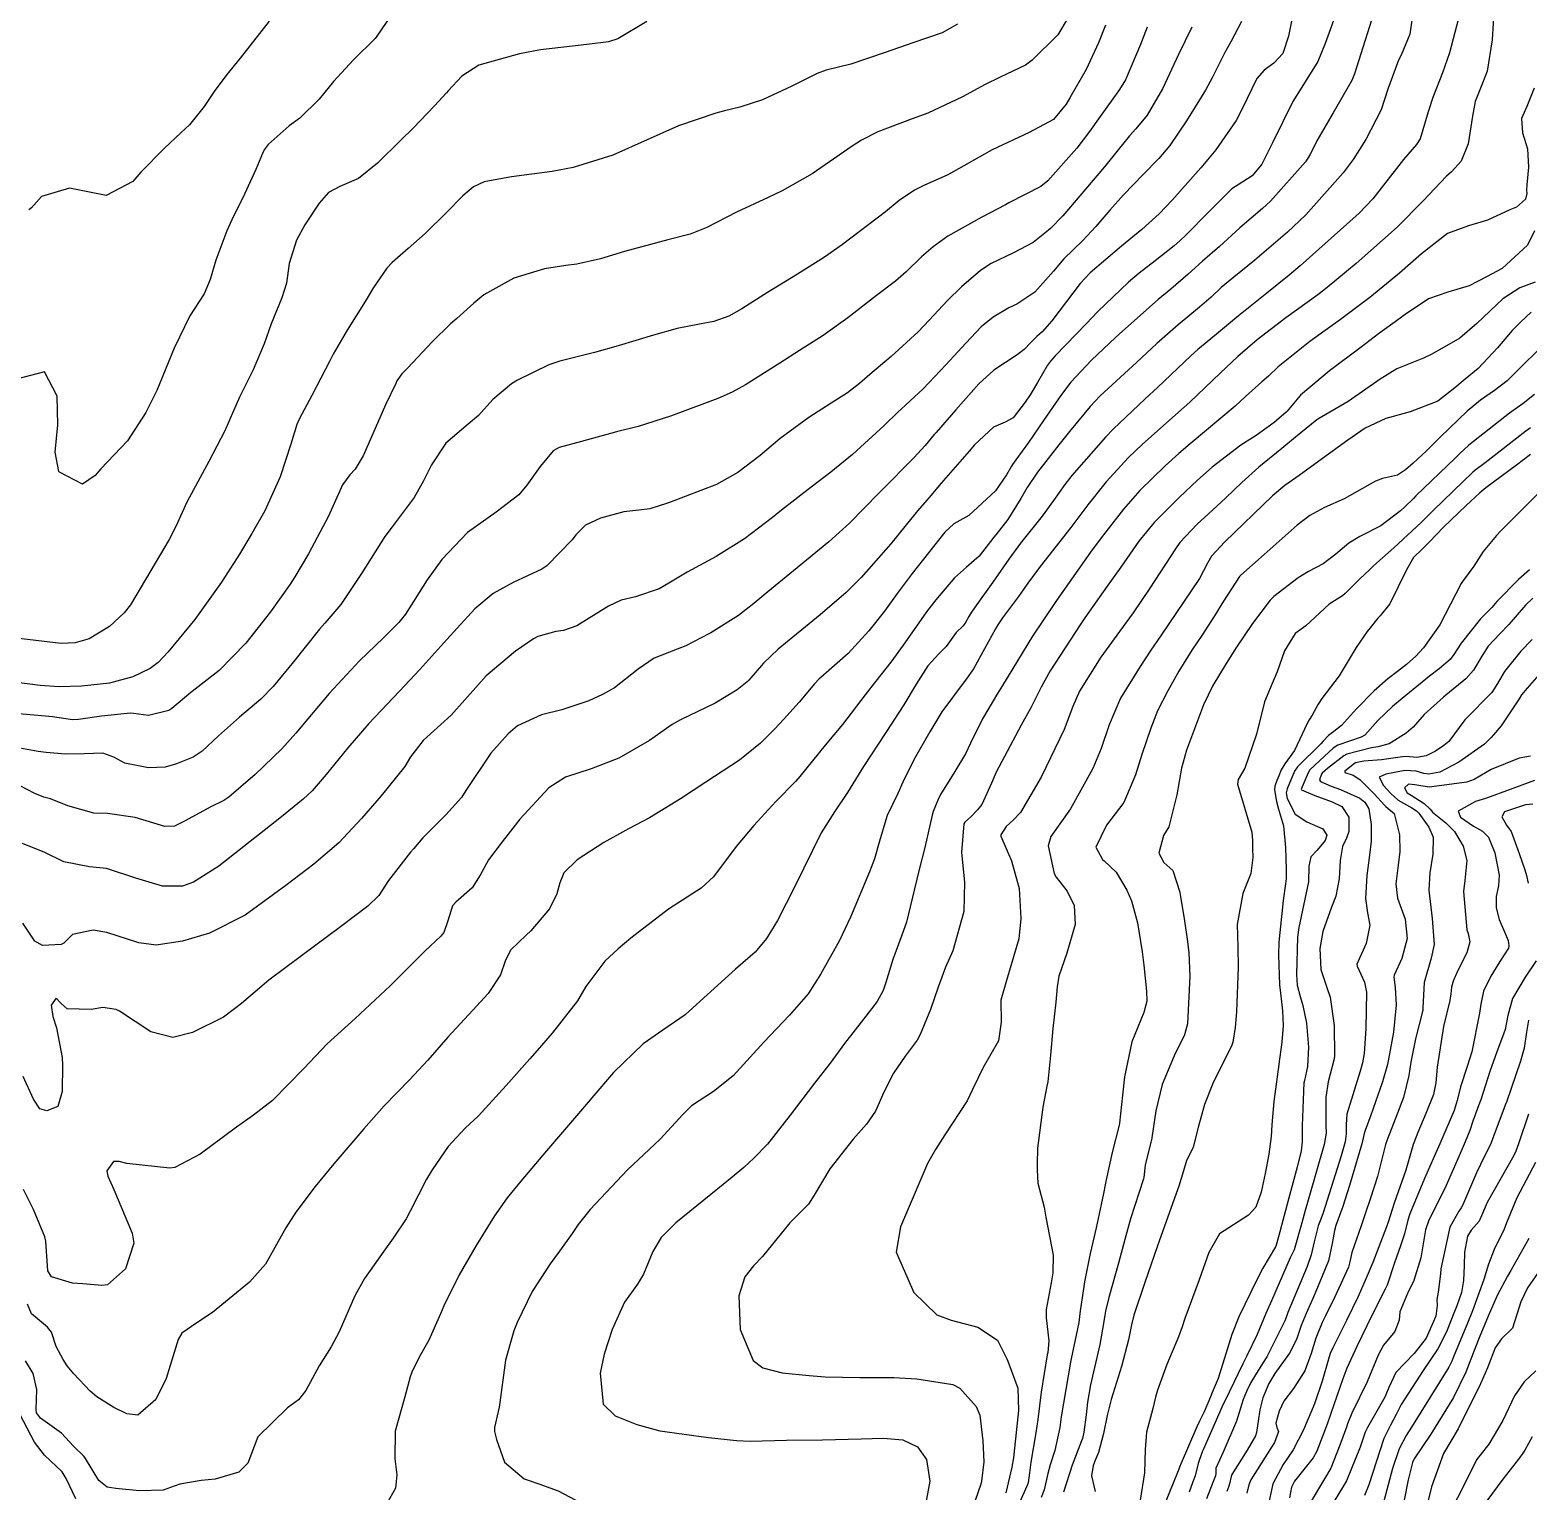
# Model space of a CAD drawing. Header units: feet. Extents: x 1313709 to 1317500, y 405869 to 411659.
# Drawn here: x 1316373.1 to 1316758.4, y 408352.5 to 408728.3 of the extents above; entities that cross this region are included whole.
import ezdxf

# ---------------------------------------------------------------- set-up
doc = ezdxf.new("R2010")
doc.units = ezdxf.units.FT
doc.layers.add('C-TOPO-MAJR', color=32, linetype='CONTINUOUS')

msp = doc.modelspace()

# ---------------------------------------------------------------- linework, layer by layer
at = {"layer": 'C-TOPO-MAJR'}
for points in [[(1316640.12, 408731.52), (1316637.46, 408727.01), (1316630.85, 408720.5), (1316629.14, 408719.23), (1316622.65, 408716.14), (1316618.77, 408714.28), (1316612.99, 408711.12), (1316604.08, 408706.91), (1316600.03, 408705.44), (1316591.2, 408702.07), (1316587.02, 408699.97), (1316584.55, 408698.42), (1316574.26, 408691.29), (1316566.58, 408686.88), (1316562.99, 408685.22), (1316554.85, 408681.41), (1316547.21, 408677.52), (1316542.88, 408675.79), (1316537.16, 408674.34), (1316526, 408671.35), (1316519.87, 408669.43), (1316513.8, 408668.03), (1316510.95, 408667.67), (1316505.43, 408666.82), (1316497.56, 408664.47), (1316489.85, 408660.2), (1316487.24, 408658.05), (1316482.88, 408654.12), (1316481.25, 408652.68), (1316476.57, 408648.04), (1316470.33, 408641.4), (1316468.74, 408639.84), (1316467.51, 408638.07), (1316467.21, 408637.4), (1316464.54, 408631.88), (1316460.68, 408623.05), (1316458.8, 408618.8), (1316456.75, 408615.32), (1316455.37, 408613.9), (1316453.46, 408611.29), (1316449.89, 408603.23), (1316444.79, 408593.56), (1316441.2, 408587.64), (1316440.01, 408585.76), (1316434.95, 408578.62), (1316428.61, 408570.6), (1316421.74, 408563.53), (1316415.63, 408558.75), (1316414.53, 408557.89), (1316409.61, 408553.78), (1316408.82, 408553.28), (1316403.58, 408551.96), (1316399.75, 408552.48), (1316398.97, 408552.57), (1316391.47, 408551.83), (1316385.63, 408550.92), (1316384.03, 408550.9), (1316378.94, 408551.59), (1316374.22, 408552.1), (1316368.19, 408552.6)], [(1316467.09, 408733.74), (1316462.34, 408726.66), (1316461.87, 408726.08), (1316456.35, 408720.58), (1316451.19, 408715.07), (1316447.46, 408710.45), (1316442.52, 408705.63), (1316439.8, 408703.61), (1316434.38, 408698.84), (1316433.33, 408697.44), (1316432.91, 408696.54), (1316431.23, 408692.4), (1316428.27, 408686.02), (1316425.01, 408679.45), (1316423.76, 408676.61), (1316420.94, 408669.08), (1316419.46, 408664.13), (1316417.91, 408660.41), (1316414.21, 408654.76), (1316410.21, 408646.49), (1316405.74, 408635.53), (1316404.01, 408632.12), (1316402.89, 408629.93), (1316398.17, 408622.61), (1316391.3, 408615.39), (1316389.89, 408613.68), (1316386.61, 408611.47), (1316380.67, 408614.54), (1316380.51, 408614.76), (1316379.58, 408619.66), (1316380.29, 408626.72), (1316380.11, 408634.14), (1316376.86, 408640.37), (1316369.66, 408638.46)], [(1316697.76, 408731.42), (1316696.79, 408726.73), (1316695.34, 408722.25), (1316693, 408719.74), (1316690.53, 408717.97), (1316688.7, 408715.8), (1316684.9, 408708.03), (1316683.32, 408705.01), (1316678.14, 408697.48), (1316674.29, 408692.87), (1316666.86, 408684.52), (1316663.57, 408681.01), (1316659.11, 408676.93), (1316653.9, 408672.65), (1316645.81, 408665.8), (1316643.27, 408663.08), (1316635.92, 408653.45), (1316633.46, 408650.66), (1316632.1, 408649.43), (1316630.5, 408647.88), (1316628.79, 408646.09), (1316626.99, 408644.73), (1316621, 408640.8), (1316617.2, 408637.28), (1316611.29, 408630.57), (1316606.19, 408624.74), (1316605.72, 408624.21), (1316603.33, 408621.44), (1316600.47, 408618.23), (1316592.15, 408609.84), (1316591.48, 408609.14), (1316583.92, 408601.46), (1316578.59, 408596.66), (1316576.21, 408594.66), (1316568.57, 408588.38), (1316562.88, 408583.82), (1316559.29, 408580.81), (1316555.35, 408577.7), (1316548.27, 408573.24), (1316547.74, 408572.94), (1316541.78, 408569.87), (1316539.56, 408569.07), (1316533.66, 408566.74), (1316529.58, 408563.87), (1316523.45, 408559.08), (1316520.39, 408557.37), (1316516.84, 408555.78), (1316509.91, 408553.46), (1316504.7, 408552.17), (1316498.52, 408549.34), (1316496.12, 408547.28), (1316491.67, 408542.29), (1316485.23, 408532.66), (1316484.12, 408530.91), (1316480.05, 408526.43), (1316474.19, 408520.55), (1316471.74, 408517.69), (1316470.99, 408516.84), (1316465.31, 408509.53), (1316462.81, 408505.67), (1316460.03, 408502.91), (1316452.95, 408497.65), (1316443.32, 408490.39), (1316434.59, 408483.92), (1316427.54, 408477.86), (1316422.91, 408474.39), (1316414.89, 408470.41), (1316409.85, 408469.19), (1316404.18, 408470.59), (1316396.11, 408475.89), (1316395.29, 408476.34), (1316391.88, 408476.86), (1316388.84, 408476.36), (1316382.66, 408476.53), (1316381.11, 408477.94), (1316379.82, 408479.25), (1316378.55, 408477.46), (1316378.97, 408474.53), (1316379.91, 408471.68), (1316381.37, 408464.03), (1316381.44, 408462.16), (1316381.36, 408455.31), (1316380.26, 408451.44), (1316377.46, 408450.32), (1316375.62, 408450.8), (1316374, 408453.3), (1316371.38, 408459.14)], [(1316709.45, 408733.55), (1316706.24, 408724.83), (1316704.32, 408720.19), (1316702.81, 408717.68), (1316697.92, 408709.86), (1316692.68, 408699.22), (1316689.98, 408693.81), (1316687.45, 408690.76), (1316685.09, 408689.22), (1316682.27, 408687.39), (1316676.13, 408681.35), (1316670.48, 408675.56), (1316668.83, 408674.04), (1316667.37, 408672.77), (1316662.54, 408668.89), (1316658.39, 408665.7), (1316655.69, 408663.43), (1316647.67, 408655.77), (1316644.84, 408652.78), (1316636.83, 408644.48), (1316635.57, 408643.1), (1316634.86, 408642.07), (1316632.27, 408637.62), (1316630.35, 408634.47), (1316629.08, 408632.53), (1316625.97, 408628.52), (1316623.95, 408627.38), (1316620.96, 408626.09), (1316616.08, 408621.56), (1316614.64, 408620), (1316607.45, 408611.71), (1316604.42, 408608.04), (1316603.82, 408607.35), (1316601.51, 408604.73), (1316598.5, 408600.98), (1316594.57, 408596.14), (1316586.88, 408587.49), (1316583.03, 408583.57), (1316576.39, 408577.84), (1316565.52, 408569.01), (1316561.79, 408565.41), (1316558.03, 408561.07), (1316557.62, 408560.65), (1316555.01, 408558.61), (1316549.37, 408555.18), (1316540.47, 408550.82), (1316538.33, 408549.62), (1316532.44, 408545.56), (1316524.55, 408541.02), (1316517.42, 408538.24), (1316510.84, 408536.09), (1316506.54, 408533.41), (1316499.07, 408525.28), (1316496.1, 408521.46), (1316494.59, 408519.48), (1316491.08, 408514.89), (1316488.9, 408510.9), (1316486.87, 408507.63), (1316482.62, 408504), (1316481.75, 408503.03), (1316480.55, 408499.13), (1316479.53, 408496.15), (1316478.8, 408495.23), (1316474.77, 408491.43), (1316471.14, 408487.84), (1316465.76, 408482.41), (1316456.74, 408474.05), (1316449.59, 408467.5), (1316443.51, 408461.22), (1316435.46, 408452.93), (1316430.61, 408449.15), (1316426.23, 408446.13), (1316416.85, 408439.16), (1316410.37, 408435.68), (1316409.12, 408435.52), (1316398.06, 408436.78), (1316396.05, 408437.28), (1316394.56, 408437.26), (1316392.91, 408434.88), (1316393.15, 408433.48), (1316394.69, 408430.06), (1316399.41, 408418.83), (1316399.83, 408416.27), (1316397.72, 408409.62), (1316393.05, 408405.58), (1316391.62, 408405.36), (1316386.75, 408405.78), (1316384.03, 408406), (1316378.66, 408407.59), (1316377.71, 408409.17), (1316377.22, 408416.81), (1316376.95, 408417.87), (1316374.04, 408424.91), (1316371.46, 408430.04)], [(1316728.74, 408731.99), (1316728.05, 408727.25), (1316725.78, 408721.81), (1316725.12, 408720.56), (1316722.39, 408713.07), (1316720.61, 408707.72), (1316716.73, 408700.09), (1316713.48, 408695.01), (1316710.89, 408691.54), (1316701.29, 408680.78), (1316696.53, 408676.27), (1316688.18, 408669.08), (1316682.73, 408664.68), (1316679.47, 408662.01), (1316676.89, 408659.59), (1316673.95, 408656.99), (1316668.41, 408652.48), (1316662.91, 408647.64), (1316657.7, 408642.79), (1316648.41, 408634.2), (1316645.8, 408631.48), (1316640.48, 408624.98), (1316637.74, 408621.57), (1316632.27, 408614.59), (1316629.63, 408610.64), (1316628, 408607.82), (1316624.59, 408602.37), (1316621.5, 408598.4), (1316621.05, 408597.81), (1316617.28, 408592.96), (1316613.98, 408590.09), (1316610.9, 408587.38), (1316606.09, 408581.69), (1316603.71, 408578.61), (1316600.53, 408574.1), (1316597.72, 408570.02), (1316594.57, 408565.65), (1316589.42, 408559.18), (1316589.14, 408558.85), (1316587.95, 408557.31), (1316582.09, 408549.7), (1316577.66, 408544.36), (1316571.15, 408536.31), (1316569.98, 408535.03), (1316564.97, 408529.89), (1316559.33, 408523.72), (1316554.71, 408518.27), (1316548.93, 408510.46), (1316545.73, 408507.54), (1316537.35, 408502.17), (1316527.69, 408494.68), (1316524.41, 408491.92), (1316520.94, 408488.8), (1316516.12, 408482.27), (1316513.93, 408478.59), (1316507.44, 408470.3), (1316503.54, 408465.8), (1316501.71, 408463.7), (1316495.57, 408456.85), (1316488.45, 408448.98), (1316485.08, 408445.8), (1316480.66, 408441.13), (1316476.53, 408435.15), (1316475.11, 408432.68), (1316470.97, 408424.64), (1316469.84, 408422.5), (1316466.57, 408417.56), (1316464.12, 408414.23), (1316459.19, 408407.15), (1316456.64, 408402.73), (1316452.65, 408393.47), (1316450.6, 408389.59), (1316447.52, 408384.71), (1316444.09, 408378.38), (1316442.22, 408375.93), (1316439.31, 408373.88), (1316431.72, 408366.48), (1316429.17, 408359.69), (1316426.8, 408357.39), (1316420.77, 408355.56), (1316417.11, 408355.22), (1316411.65, 408354.32), (1316410.23, 408353.77), (1316407.34, 408352.71), (1316401.25, 408352.57), (1316395.18, 408353.13), (1316392.95, 408353.49), (1316390.8, 408355.24), (1316387.41, 408360.91), (1316386.98, 408361.45), (1316384.34, 408364.07), (1316381.22, 408367.37), (1316375.86, 408371.25), (1316374.82, 408372.62), (1316374.69, 408373.5), (1316374.86, 408378.59), (1316373.97, 408382.78), (1316371.96, 408385.99)], [(1316718.8, 408732.66), (1316715.92, 408723.74), (1316713.75, 408717.02), (1316713.07, 408715.32), (1316708.34, 408706.94), (1316704.14, 408699.77), (1316702.35, 408696.22), (1316701.2, 408694.38), (1316692.22, 408684.27), (1316690.11, 408682.4), (1316684.28, 408677.38), (1316679.03, 408672.63), (1316674.67, 408668.83), (1316671.04, 408665.48), (1316666.51, 408661.59), (1316663.25, 408658.94), (1316654.1, 408650.82), (1316652.35, 408649.21), (1316646.14, 408643.37), (1316640.79, 408637.68), (1316638.4, 408634.53), (1316633.79, 408627.85), (1316629.91, 408622.2), (1316626.71, 408617.72), (1316625.79, 408616.49), (1316625.55, 408616.1), (1316624.31, 408613.83), (1316621.47, 408609.75), (1316614.59, 408603.43), (1316613.85, 408603.01), (1316610.7, 408601.28), (1316608.41, 408599.13), (1316599.98, 408588.47), (1316596.19, 408583.33), (1316592.92, 408578.82), (1316588.91, 408573.74), (1316583.58, 408567.94), (1316576.52, 408561.77), (1316576.14, 408561.44), (1316574.94, 408560.14), (1316570.94, 408555.43), (1316566.99, 408551.03), (1316564.69, 408548.52), (1316561.05, 408544.88), (1316555.61, 408540.5), (1316546.95, 408534.79), (1316540.4, 408530.51), (1316532.44, 408525.69), (1316527.09, 408522.86), (1316520.7, 408519.33), (1316513.87, 408514.88), (1316510.42, 408511.47), (1316509.37, 408508.97), (1316508.64, 408506.08), (1316506.77, 408502.28), (1316501.97, 408496.56), (1316500.72, 408495.44), (1316496.77, 408491.7), (1316495.4, 408489.01), (1316494.15, 408485.3), (1316490.95, 408480.5), (1316487.06, 408476.19), (1316480.62, 408469.24), (1316475.44, 408463.3), (1316470.75, 408458.25), (1316464.18, 408451.54), (1316459, 408445.68), (1316451.31, 408436.68), (1316446.51, 408430.86), (1316441.46, 408424.24), (1316438.95, 408420.17), (1316433.68, 408410.89), (1316429.61, 408406.19), (1316420.07, 408398.44), (1316415.99, 408395.75), (1316412.2, 408393.1), (1316411.27, 408391.51), (1316408.12, 408381.49), (1316405.52, 408376.08), (1316400.82, 408372.03), (1316398, 408372.33), (1316394.71, 408374.01), (1316390.33, 408376.77), (1316388.57, 408378.22), (1316384.39, 408382.64), (1316382.72, 408384.73), (1316381.61, 408386.34), (1316379.89, 408389.72), (1316378.66, 408393.4), (1316377.6, 408394.64), (1316373.48, 408398.07), (1316372.46, 408400.56)], [(1316740.53, 408731.21), (1316738.25, 408722.41), (1316736.43, 408717.26), (1316733.9, 408710.88), (1316732.75, 408707.27), (1316730.71, 408700.31), (1316729.72, 408698.79), (1316726.41, 408694.96), (1316721.28, 408688.34), (1316718.54, 408684.85), (1316715.03, 408681.13), (1316699.78, 408667.6), (1316696.98, 408665.21), (1316691.27, 408660.57), (1316683.99, 408654.78), (1316678.8, 408650.49), (1316675.34, 408647.62), (1316673.49, 408646.1), (1316671.67, 408644.48), (1316663.08, 408636.34), (1316659.98, 408633.46), (1316651.71, 408625.64), (1316649.77, 408623.58), (1316641.1, 408613.67), (1316639.28, 408611.38), (1316636.36, 408607.26), (1316633.47, 408603.28), (1316627.92, 408596.27), (1316624.88, 408592.19), (1316620.78, 408586.28), (1316616.69, 408580.56), (1316615.3, 408578.51), (1316614.59, 408577.4), (1316613.63, 408575.7), (1316613.02, 408574.93), (1316611.36, 408573.3), (1316608.79, 408569.7), (1316606.89, 408567.83), (1316604.03, 408564.71), (1316601.01, 408560.02), (1316597.85, 408554.72), (1316593.25, 408547.58), (1316587.52, 408538.87), (1316583.4, 408532.18), (1316580.05, 408527.16), (1316576.62, 408521.79), (1316569.87, 408508.02), (1316565.4, 408499.27), (1316562.53, 408494.61), (1316559.62, 408491.09), (1316554.6, 408486.69), (1316545.47, 408478.5), (1316541.6, 408475), (1316535.88, 408471.08), (1316530.83, 408467.55), (1316523.22, 408460.15), (1316517.62, 408453.66), (1316515.73, 408451.45), (1316505.95, 408440.05), (1316499.36, 408432.19), (1316495.83, 408427.96), (1316492.56, 408423.31), (1316487.9, 408415.69), (1316483.47, 408408.11), (1316479.57, 408400.13), (1316478.73, 408398.11), (1316475.72, 408391.34), (1316473.2, 408386.91), (1316471.29, 408383.11), (1316470.93, 408381.9), (1316469.53, 408376.75), (1316467.08, 408367.95), (1316466.95, 408360.83), (1316467.49, 408356.66), (1316467.1, 408353.26), (1316462.47, 408344.99)], [(1316749.74, 408734.36), (1316749.21, 408725.77), (1316747.9, 408717.72), (1316746.75, 408714.59), (1316744.85, 408709.89), (1316744.13, 408706.12), (1316743.02, 408699), (1316741.25, 408694.56), (1316738.73, 408691.77), (1316737.46, 408690.66), (1316731.49, 408684.36), (1316724.73, 408677.6), (1316714.21, 408668.24), (1316706.8, 408662.02), (1316704.32, 408660.13), (1316696.12, 408654.23), (1316688.76, 408648.59), (1316683.78, 408644.29), (1316679.24, 408639.98), (1316671.42, 408632.59), (1316667.72, 408629.28), (1316659.18, 408621.7), (1316655.62, 408618.29), (1316649.88, 408612.06), (1316645.2, 408606.16), (1316640.82, 408600.34), (1316632.98, 408590.28), (1316629.8, 408585.99), (1316627.37, 408582.6), (1316623.22, 408577.12), (1316622.05, 408575.3), (1316621.47, 408574.27), (1316615.77, 408564.01), (1316614.03, 408561.43), (1316613.37, 408560.63), (1316607.67, 408552.89), (1316604.57, 408547.75), (1316600.51, 408540.72), (1316597.63, 408534.85), (1316596.34, 408531.95), (1316593.63, 408526.28), (1316593.21, 408525.18), (1316591.65, 408519.61), (1316590.32, 408515.07), (1316589.07, 408511.75), (1316584.15, 408500.11), (1316581.23, 408493.91), (1316578.58, 408489.18), (1316576.5, 408485.51), (1316573.25, 408480.42), (1316568.45, 408474.92), (1316561.83, 408467.95), (1316553.96, 408459.27), (1316548.88, 408455.31), (1316543.27, 408451.6), (1316541.03, 408449.38), (1316535.18, 408442.97), (1316526.8, 408435.09), (1316517.2, 408424.95), (1316514.14, 408421.08), (1316512.53, 408418.79), (1316509.31, 408414.23), (1316506.87, 408410.95), (1316502.28, 408403.8), (1316498.41, 408395.85), (1316497.53, 408393.69), (1316495.39, 408386.21), (1316493.98, 408375.32), (1316493.8, 408374.1), (1316492.58, 408368.82), (1316492.62, 408367.85), (1316493.1, 408365.77), (1316495.14, 408359.9), (1316500.21, 408355.69), (1316504.03, 408354.38), (1316508.96, 408352.56), (1316520.83, 408346.34)], [(1316531.81, 408730.47), (1316524.28, 408725.97), (1316521.95, 408725.26), (1316516.32, 408724.54), (1316512.68, 408724.1), (1316504.42, 408723.14), (1316498.99, 408722.17), (1316488.55, 408719.24), (1316484.22, 408716.43), (1316480.7, 408712.65), (1316480.27, 408712.15), (1316477.18, 408708.78), (1316471.66, 408703.07), (1316468.55, 408700.01), (1316462.5, 408694.05), (1316457.58, 408690.09), (1316452.79, 408688.02), (1316449.88, 408686.52), (1316447.53, 408683.74), (1316443.79, 408678.17), (1316441.66, 408674.26), (1316439.8, 408668.22), (1316439.06, 408663.17), (1316437.93, 408659.39), (1316435.17, 408652.67), (1316433.34, 408647.54), (1316430.5, 408640.89), (1316427.09, 408633.99), (1316425.47, 408630.34), (1316423.23, 408625.17), (1316419.1, 408617.32), (1316413.45, 408606.81), (1316410.6, 408600.57), (1316408.91, 408597.2), (1316402.85, 408586.91), (1316398.97, 408580.43), (1316397.36, 408578.35), (1316393.57, 408574.9), (1316388.34, 408571.71), (1316384.74, 408570.65), (1316381.11, 408570.53), (1316368.13, 408572.06)], [(1316611.71, 408729.82), (1316607.74, 408727.59), (1316600.2, 408725), (1316593.08, 408722.53), (1316584.27, 408719.53), (1316577.87, 408717.94), (1316575.56, 408717.13), (1316569.11, 408713.85), (1316561.51, 408710.35), (1316555.7, 408708.45), (1316551.73, 408707.47), (1316549.53, 408706.9), (1316539.91, 408703.65), (1316531.84, 408700), (1316523.06, 408696.1), (1316512.84, 408692.94), (1316507.41, 408691.89), (1316496.98, 408690.51), (1316489.9, 408689.27), (1316487.17, 408687.92), (1316484.49, 408685.6), (1316480.23, 408681.31), (1316474.78, 408675.91), (1316470.37, 408672.04), (1316466.25, 408668.5), (1316464.9, 408667.05), (1316461.51, 408662.07), (1316459.33, 408658.48), (1316454.66, 408651.1), (1316451.14, 408644.9), (1316450.24, 408643.15), (1316445.57, 408634.26), (1316442.34, 408628.22), (1316441.73, 408626.78), (1316440.2, 408621.78), (1316437.44, 408613.38), (1316433.5, 408604.65), (1316430.19, 408598.74), (1316426.99, 408593.48), (1316422.35, 408586.3), (1316415.51, 408576.64), (1316408.65, 408568.33), (1316406.05, 408565.58), (1316404.05, 408564.06), (1316399.58, 408561.95), (1316393.53, 408560.31), (1316386.33, 408559.48), (1316380.63, 408559.38), (1316375.76, 408559.67), (1316369.03, 408560.52)], [(1316660.43, 408729.01), (1316658.78, 408724.59), (1316654.87, 408715.42), (1316653.37, 408712.95), (1316648.35, 408706.02), (1316645.62, 408702.15), (1316642.4, 408697.92), (1316634.93, 408689.47), (1316633.1, 408688.07), (1316624.9, 408683.79), (1316624, 408683.29), (1316617.96, 408680.1), (1316609.18, 408675.23), (1316605.43, 408672.55), (1316602.39, 408669.92), (1316598.49, 408666.12), (1316595.77, 408663.69), (1316590.85, 408660), (1316583.45, 408654.26), (1316577.11, 408649.71), (1316571.08, 408645.87), (1316565.95, 408642.57), (1316557.16, 408637.04), (1316553.76, 408635.13), (1316550.05, 408633.48), (1316546.61, 408632.22), (1316537.9, 408628.94), (1316529.56, 408626.32), (1316523.99, 408624.93), (1316514.96, 408622.46), (1316509.24, 408620.94), (1316507.7, 408620.06), (1316504.32, 408615.98), (1316500.9, 408611.23), (1316498.86, 408608.77), (1316493.05, 408604.31), (1316485.61, 408599.06), (1316479.03, 408592.11), (1316475.28, 408586.86), (1316469.67, 408578.07), (1316467.95, 408575.85), (1316464.02, 408571.95), (1316457.84, 408566.01), (1316450.08, 408557.66), (1316444.55, 408551.13), (1316441.48, 408547.42), (1316437.92, 408543.41), (1316431.04, 408536.81), (1316424.25, 408530.97), (1316422.99, 408530.15), (1316419.47, 408528.38), (1316413.04, 408524.88), (1316410.28, 408523.55), (1316407.76, 408523.43), (1316400.17, 408525.76), (1316393.08, 408526.76), (1316389.51, 408526.86), (1316382.84, 408528.71), (1316378.37, 408530.51), (1316376.68, 408530.98), (1316374.39, 408531.95), (1316370.42, 408534.01)], [(1316649.74, 408729.54), (1316647.96, 408724.99), (1316644.73, 408718.09), (1316640.58, 408710.82), (1316639.64, 408709.18), (1316636.37, 408705.3), (1316630.15, 408701.93), (1316620.63, 408697.44), (1316610, 408691.47), (1316609.02, 408690.97), (1316603.18, 408688.33), (1316600.63, 408687.05), (1316596.7, 408684.43), (1316593.13, 408681.55), (1316582.14, 408673.1), (1316577.46, 408669.86), (1316570.53, 408665.44), (1316562.79, 408660.78), (1316556.17, 408656.54), (1316552.88, 408654.69), (1316548.98, 408653.29), (1316545.33, 408652.58), (1316539.55, 408651.5), (1316533.51, 408649.75), (1316524.42, 408647.02), (1316518.29, 408645.34), (1316509.36, 408643.08), (1316506.54, 408642.13), (1316498.5, 408638.19), (1316496.99, 408637.3), (1316492.19, 408633.21), (1316488.47, 408629.15), (1316485.78, 408626.94), (1316480.1, 408622.02), (1316476.4, 408616.47), (1316474.36, 408612.29), (1316471.96, 408608.07), (1316466.3, 408600.48), (1316464.42, 408597.98), (1316458.42, 408588.52), (1316453.05, 408580.51), (1316448.92, 408575.74), (1316447.59, 408574.19), (1316440.9, 408565.78), (1316435.64, 408559.44), (1316432.52, 408556.19), (1316427.02, 408551.52), (1316421.6, 408546.71), (1316417.41, 408542.84), (1316415.06, 408541.26), (1316411.21, 408539.74), (1316410.54, 408539.49), (1316407.91, 408538.67), (1316403.62, 408538.51), (1316397.54, 408539.75), (1316394.7, 408541.23), (1316391.89, 408542.27), (1316387.04, 408542.12), (1316382.22, 408542.07), (1316377.28, 408542.46), (1316375.24, 408542.73), (1316370.49, 408543.6)], [(1316671.94, 408728.99), (1316668.52, 408722), (1316664.39, 408713.13), (1316660.42, 408706.38), (1316657.52, 408702.9), (1316655.92, 408701.08), (1316653.04, 408697.42), (1316649.52, 408693.12), (1316638.76, 408680.5), (1316635.56, 408677.24), (1316634.16, 408676), (1316631.16, 408673.66), (1316626.11, 408670.93), (1316620.38, 408668.19), (1316617.6, 408666.4), (1316612.74, 408662.22), (1316609.07, 408658.67), (1316604.42, 408653.68), (1316601.52, 408650.67), (1316594.61, 408644.33), (1316589.16, 408639.67), (1316586.45, 408637.36), (1316583.41, 408634.97), (1316579.21, 408632.28), (1316573.45, 408628.62), (1316566.04, 408623.18), (1316560.89, 408618.82), (1316555.16, 408614.44), (1316549.69, 408611.42), (1316537.62, 408606.76), (1316537.09, 408606.57), (1316532.51, 408605.09), (1316529.75, 408604.79), (1316525.83, 408604.35), (1316519.83, 408602.69), (1316515.98, 408600.92), (1316513.52, 408598.43), (1316512.55, 408597.14), (1316506.05, 408590.5), (1316504.77, 408589.59), (1316497.38, 408586.15), (1316492.21, 408583.36), (1316487.57, 408579.37), (1316482.99, 408574.4), (1316480.36, 408571.49), (1316473.41, 408563.77), (1316468.16, 408558.23), (1316460.29, 408549.88), (1316454.9, 408543.67), (1316449.28, 408536.79), (1316445.69, 408532.62), (1316443.39, 408530.43), (1316437.39, 408525.58), (1316430.95, 408520.47), (1316421.65, 408513.26), (1316415.2, 408509.08), (1316412.32, 408508.07), (1316407.2, 408508.06), (1316400.34, 408510.13), (1316392.78, 408512.61), (1316388.4, 408513.05), (1316381.84, 408514.38), (1316376.95, 408516.72), (1316371.17, 408519.06)], [(1316684.7, 408730.48), (1316681.99, 408725.23), (1316680.47, 408722.48), (1316677.14, 408716.01), (1316675.43, 408712.78), (1316670.54, 408704.93), (1316666.27, 408698.6), (1316663.49, 408695.23), (1316659.47, 408691.1), (1316654.4, 408685.86), (1316650.87, 408681.91), (1316647.27, 408677.71), (1316643.9, 408674.16), (1316639.05, 408669.42), (1316636.33, 408666.29), (1316631.53, 408660.89), (1316626.91, 408657.8), (1316624.92, 408656.8), (1316620.82, 408654.39), (1316617.73, 408651.91), (1316613.78, 408647.72), (1316608.71, 408642.15), (1316602.88, 408636.02), (1316597.22, 408630.78), (1316596.34, 408629.98), (1316592.79, 408626.55), (1316584.63, 408619.07), (1316579.06, 408614.56), (1316574.05, 408610.71), (1316566.41, 408604.78), (1316564.07, 408602.88), (1316556.93, 408597.43), (1316549.62, 408592.83), (1316542.17, 408588.8), (1316537.47, 408586.04), (1316534.96, 408584.55), (1316528.83, 408582.51), (1316525.16, 408581.66), (1316521.9, 408580.06), (1316513.78, 408575.02), (1316510.31, 408573.86), (1316508.36, 408573.56), (1316503.71, 408572.25), (1316502.6, 408571.66), (1316497.96, 408568.54), (1316490.46, 408562.14), (1316488.48, 408559.95), (1316481.41, 408552.04), (1316476.14, 408547.25), (1316474.22, 408545.55), (1316470.99, 408541.33), (1316469.54, 408538.85), (1316463.46, 408531.31), (1316458.35, 408525.52), (1316452.52, 408519.19), (1316446.16, 408513.73), (1316438.92, 408508.25), (1316428.44, 408500.64), (1316419.32, 408496.02), (1316412.33, 408493.95), (1316405.61, 408492.91), (1316401.14, 408493.53), (1316392.9, 408496.19), (1316389.38, 408496.78), (1316384.03, 408495.65), (1316381.84, 408493.41), (1316381.17, 408493.05), (1316376.37, 408492.83), (1316374.37, 408493.96), (1316371.27, 408498.55)], [(1316434.67, 408730.58), (1316427.22, 408721.03), (1316423.79, 408716.8), (1316420.52, 408712.49), (1316417.95, 408708.6), (1316414.17, 408703.91), (1316411.94, 408701.85), (1316407.68, 408697.91), (1316401.67, 408691.68), (1316399.58, 408689.32), (1316392.68, 408685.74), (1316383.31, 408687.6), (1316376.1, 408685.43), (1316373.5, 408682.51), (1316372.84, 408682)], [(1316759.98, 408713.3), (1316758.09, 408708.57), (1316756.77, 408705.52), (1316757.04, 408701.8), (1316758.31, 408697.75), (1316758.52, 408693.04), (1316758.13, 408688.47), (1316758.06, 408687.11), (1316758.08, 408686.27), (1316757.8, 408684.81), (1316755.43, 408682.74), (1316753.7, 408682.03), (1316748.02, 408679.33), (1316743.07, 408677.93), (1316737.69, 408675.97), (1316731.06, 408670.75), (1316725.36, 408665.71), (1316717.72, 408659.49), (1316710.17, 408653.85), (1316702.28, 408648.18), (1316694.19, 408641.61), (1316691.64, 408639.25), (1316689.97, 408637.8), (1316685.75, 408634.03), (1316683.06, 408631.57), (1316671.51, 408621.82), (1316668.63, 408619.34), (1316665.11, 408616.2), (1316658.56, 408609.81), (1316654.39, 408605.01), (1316649.86, 408599.23), (1316648.39, 408597.31), (1316645.92, 408594), (1316637.12, 408581.53), (1316633.59, 408576.35), (1316631, 408572.38), (1316623.27, 408559.7), (1316621.99, 408557.59), (1316618.09, 408551.13), (1316615.03, 408544.89), (1316613.72, 408542.15), (1316611.03, 408537.53), (1316607.33, 408531.62), (1316606.58, 408530.18), (1316605.45, 408527.32), (1316605.15, 408526.3), (1316603.26, 408518.04), (1316601.83, 408512.34), (1316600.66, 408507.41), (1316598.52, 408498.8), (1316597.36, 408495.47), (1316595.01, 408489.26), (1316593.23, 408483.26), (1316592.54, 408481.22), (1316591.05, 408478.45), (1316587.47, 408473.84), (1316582.58, 408467.6), (1316578.93, 408462.58), (1316574.87, 408457.42), (1316568.61, 408449.18), (1316562.84, 408441.74), (1316559.33, 408438.11), (1316556.71, 408435.71), (1316553.74, 408433.23), (1316551.43, 408431.37), (1316548.25, 408428.79), (1316539.25, 408421.53), (1316535.49, 408417.74), (1316533.33, 408414.12), (1316530.93, 408408.29), (1316529.36, 408405.74), (1316526.07, 408401.06), (1316522.86, 408394.03), (1316520.77, 408387.74), (1316519.75, 408382.83), (1316520.5, 408374.83), (1316523.59, 408371.84), (1316529.17, 408369.62), (1316535.14, 408368.03), (1316547.67, 408366.31), (1316554.81, 408365.47), (1316558.32, 408365.32), (1316567.68, 408365.6), (1316576.92, 408365.72), (1316586.94, 408365.9), (1316592.52, 408366.11), (1316597.6, 408365.71), (1316601.36, 408363.86), (1316603.71, 408360.62), (1316604.54, 408355.03), (1316602.88, 408345.82)], [(1316760.12, 408676.62), (1316758.27, 408672.95), (1316751.76, 408666.98), (1316747.78, 408664.79), (1316743.27, 408662.5), (1316737.8, 408660.83), (1316732.84, 408659.12), (1316726.81, 408655.08), (1316725.15, 408653.88), (1316719.99, 408650.14), (1316715.48, 408646.67), (1316707.4, 408640.6), (1316699.92, 408634.32), (1316696.45, 408630.28), (1316696.2, 408630.01), (1316693.12, 408627.37), (1316688.47, 408624), (1316684.53, 408621.49), (1316677.16, 408615.84), (1316673.37, 408612.46), (1316668.7, 408608.07), (1316662.22, 408601.61), (1316658.33, 408596.84), (1316653.7, 408590.16), (1316650.2, 408585.22), (1316644.44, 408577.08), (1316643.25, 408575.3), (1316635.54, 408563.44), (1316633.2, 408559.25), (1316630.54, 408553.97), (1316628.09, 408549.5), (1316621.64, 408537.39), (1316620.45, 408534.53), (1316617.93, 408529.12), (1316616.81, 408527.68), (1316615.15, 408525.94), (1316613.6, 408524.5), (1316613.34, 408524.08), (1316612.69, 408516.72), (1316613.45, 408509.12), (1316613.34, 408501.56), (1316610.49, 408491.45), (1316608.63, 408487.22), (1316606.68, 408482.12), (1316604.72, 408476.36), (1316602.11, 408469.91), (1316601.32, 408468.48), (1316598.22, 408464.34), (1316595.19, 408459.99), (1316592.69, 408455.06), (1316590.55, 408450.25), (1316588.26, 408446.86), (1316584.86, 408443.04), (1316578.86, 408435.39), (1316574.82, 408428.63), (1316573.34, 408426.32), (1316570.66, 408423.66), (1316568.54, 408421.53), (1316561.53, 408412.81), (1316559.19, 408410.39), (1316556.96, 408407.61), (1316555.4, 408402.74), (1316555.78, 408394.02), (1316559.12, 408386.08), (1316561.59, 408384.18), (1316566.56, 408382.92), (1316573.51, 408382.22), (1316577.61, 408381.86), (1316586.6, 408381.71), (1316587.76, 408381.74), (1316595.28, 408381.74), (1316601.18, 408381.41), (1316610.44, 408379.94), (1316612.31, 408378.99), (1316616.45, 408374.27), (1316617.4, 408372.04), (1316618.19, 408365.42), (1316618.44, 408359.98), (1316617.87, 408355.02), (1316617.7, 408354.31), (1316614.01, 408343.67)], [(1316760.27, 408663.39), (1316756.34, 408661.99), (1316751.95, 408659.17), (1316745.27, 408652.8), (1316740.91, 408649.01), (1316736.82, 408646.72), (1316733.48, 408644.85), (1316731.52, 408643.86), (1316724.64, 408641.13), (1316720.36, 408638.44), (1316712.15, 408632.76), (1316704.36, 408628.2), (1316704.06, 408628), (1316698.59, 408623.57), (1316695.06, 408620.65), (1316689.21, 408615.81), (1316684.81, 408611.88), (1316680.69, 408607.98), (1316677.23, 408604.78), (1316673.34, 408601.21), (1316668.86, 408596.44), (1316667.73, 408594.88), (1316661.17, 408584.73), (1316656.88, 408578.42), (1316653.33, 408573.55), (1316648.53, 408566.96), (1316643.06, 408558.19), (1316641.34, 408554.31), (1316639.08, 408548.35), (1316633.2, 408536.13), (1316627.88, 408527.01), (1316626.11, 408525.11), (1316624.22, 408523.43), (1316622.81, 408521.32), (1316622.82, 408520.91), (1316625.61, 408514.6), (1316627.58, 408507.49), (1316628.01, 408499.75), (1316627.47, 408494.52), (1316624.28, 408483.83), (1316622.86, 408478.79), (1316622.88, 408473.08), (1316622.2, 408468.33), (1316618.29, 408461.46), (1316615.53, 408455.75), (1316614.17, 408452.9), (1316608.46, 408444.12), (1316605.98, 408440.37), (1316603.92, 408436.77), (1316600.31, 408428.05), (1316597.06, 408420.45), (1316595.9, 408413.92), (1316600.41, 408403.55), (1316606.37, 408397.81), (1316610.06, 408396.44), (1316616.87, 408394.64), (1316621.97, 408391.32), (1316624.33, 408386.53), (1316624.61, 408385.91), (1316627.23, 408378.98), (1316627.33, 408373.19), (1316626.37, 408363.57), (1316626.05, 408361.03), (1316625.67, 408358.67), (1316624.15, 408352.04)], [(1316759.27, 408655.75), (1316756.48, 408653.13), (1316754.33, 408651), (1316750.58, 408646.55), (1316745.57, 408641.2), (1316742.26, 408638.46), (1316739.61, 408636.22), (1316735.26, 408632.81), (1316728.07, 408630.07), (1316721.82, 408628.38), (1316716.56, 408625.86), (1316712.08, 408622.82), (1316704.62, 408617.4), (1316699.52, 408613.73), (1316695.85, 408611.09), (1316692.73, 408608.44), (1316680.42, 408596.62), (1316677, 408592.91), (1316675.98, 408591.18), (1316673.9, 408587.25), (1316663.86, 408572.38), (1316661.44, 408568.77), (1316658.64, 408564.55), (1316653.59, 408556.39), (1316650.68, 408549.53), (1316648.62, 408543.46), (1316646.45, 408538.31), (1316640.71, 408527.99), (1316635.72, 408520.88), (1316634.99, 408518.45), (1316636.58, 408511.34), (1316637.06, 408510.38), (1316639.86, 408506.78), (1316641.7, 408503.07), (1316641.97, 408498.22), (1316639.76, 408490.85), (1316637.77, 408484.93), (1316637.32, 408482.17), (1316636.98, 408478.21), (1316636.18, 408471.43), (1316635.57, 408464.64), (1316634.87, 408457.72), (1316634.67, 408456.63), (1316633.62, 408451.22), (1316632.24, 408440.73), (1316632.13, 408436.61), (1316632.14, 408435.06), (1316632.38, 408431.69), (1316633.97, 408425.5), (1316634.42, 408422.95), (1316636.3, 408413.17), (1316636.2, 408408.63), (1316635.75, 408406.1), (1316634.46, 408399.2), (1316634.46, 408397.04), (1316635.16, 408391.12), (1316634.89, 408388.16), (1316634.77, 408387.51), (1316633.24, 408377.92), (1316632.32, 408370.92), (1316631.84, 408367.49), (1316630.56, 408359.91), (1316630.22, 408357.21), (1316629.85, 408354.59), (1316629.62, 408353.93), (1316627.64, 408349.6)], [(1316762.41, 408647.22), (1316757.81, 408642.77), (1316753.02, 408638.01), (1316749.78, 408635.53), (1316746.19, 408633.1), (1316742.76, 408630.28), (1316735.95, 408623.64), (1316732.28, 408620.02), (1316728.84, 408616.86), (1316726.87, 408615.12), (1316724.84, 408613.8), (1316720.96, 408612.89), (1316719.23, 408612.26), (1316711.12, 408607.73), (1316706.04, 408605.45), (1316702.26, 408603.37), (1316699.02, 408600.89), (1316690.58, 408593.42), (1316684.54, 408588.09), (1316684.24, 408587.76), (1316680.06, 408581.35), (1316677.82, 408577.6), (1316674.52, 408572.52), (1316671.97, 408568.77), (1316668.62, 408563.36), (1316665.75, 408558.32), (1316663.13, 408553.15), (1316661.4, 408548.7), (1316659.09, 408541.92), (1316657.44, 408536.68), (1316654.5, 408529.59), (1316649.99, 408523.77), (1316647.27, 408518.15), (1316648.94, 408514.92), (1316649.39, 408514.57), (1316652.49, 408511.64), (1316655.27, 408507.08), (1316656.46, 408504.28), (1316658.01, 408498.61), (1316659.14, 408491.17), (1316659.58, 408487.72), (1316660.3, 408481.08), (1316660.35, 408478.51), (1316659.57, 408475.56), (1316656.56, 408468.03), (1316654.65, 408459.02), (1316654.08, 408454.31), (1316653.35, 408447.09), (1316653.28, 408446.64), (1316651.47, 408439.59), (1316649.89, 408432.53), (1316649.81, 408432.12), (1316649.66, 408431.29), (1316649.22, 408429), (1316648.65, 408426.17), (1316647.31, 408420.22), (1316645.82, 408413.63), (1316644.38, 408406.29), (1316643.8, 408402.79), (1316643.22, 408398.87), (1316643.08, 408397.42), (1316642.87, 408395.84), (1316641.84, 408390.98), (1316641.44, 408389.03), (1316640.73, 408385.66), (1316638.37, 408371.62), (1316637.99, 408368.86), (1316636.71, 408362.9), (1316635.48, 408359.28), (1316634.89, 408357.01), (1316634.01, 408352.85), (1316633.22, 408350.82)], [(1316760.08, 408634.52), (1316757.13, 408632.21), (1316753.68, 408629.73), (1316743.18, 408621.46), (1316740.9, 408619.37), (1316739.68, 408618.17), (1316729.6, 408608.45), (1316728.96, 408607.8), (1316726.77, 408605.63), (1316725.64, 408604.58), (1316720.52, 408600.75), (1316715.15, 408598.01), (1316712.33, 408596.33), (1316709.02, 408593.48), (1316705.75, 408591.02), (1316701.96, 408589.01), (1316699.26, 408587.36), (1316693.08, 408582.57), (1316692.12, 408581.64), (1316687.54, 408575.61), (1316683.46, 408569.59), (1316680.74, 408565.32), (1316677.38, 408559.69), (1316674.95, 408554.74), (1316670.83, 408543.71), (1316670.62, 408543.1), (1316669.3, 408538.46), (1316668.12, 408531.54), (1316666.04, 408523.33), (1316664.7, 408521.14), (1316663.49, 408516.56), (1316664.71, 408514.15), (1316667.09, 408512.15), (1316668.9, 408506.54), (1316668.99, 408505.83), (1316669.98, 408499.79), (1316670.85, 408493.88), (1316671.22, 408490.92), (1316671.42, 408484.93), (1316670.81, 408472.64), (1316670.07, 408469.85), (1316667.41, 408464.41), (1316664.35, 408457.05), (1316662.65, 408450.32), (1316661.68, 408443.39), (1316661.65, 408443.24), (1316659.94, 408436.3), (1316659.57, 408433.14), (1316659.51, 408432.84), (1316656.17, 408422.56), (1316654.75, 408417.24), (1316653.13, 408411.09), (1316650.56, 408402.3), (1316649.73, 408398.74), (1316649.68, 408398.25), (1316649.61, 408397.72), (1316649.33, 408396.14), (1316648.33, 408390.2), (1316645.87, 408379.85), (1316645.08, 408375.36), (1316644.79, 408372.07), (1316644.21, 408367.63), (1316643.81, 408366.04), (1316643.58, 408365.43), (1316641.14, 408359.19), (1316638.98, 408352.21)], [(1316759.04, 408625.99), (1316757.84, 408625.14), (1316747.36, 408616.96), (1316744.78, 408615.01), (1316744.26, 408614.57), (1316734.13, 408604.79), (1316732.23, 408602.92), (1316731.01, 408601.72), (1316723.89, 408595.12), (1316719.5, 408591.26), (1316718.4, 408590.2), (1316717.66, 408589.48), (1316715.2, 408587.11), (1316712.32, 408584.26), (1316711.73, 408583.7), (1316711.39, 408583.37), (1316710.66, 408582.79), (1316707.28, 408580.58), (1316701.27, 408575.01), (1316699.17, 408573.49), (1316698.57, 408573.04), (1316695.77, 408568.57), (1316693.86, 408563.19), (1316692.61, 408560.24), (1316690.64, 408555.51), (1316688.6, 408547.16), (1316685.59, 408538.46), (1316683.89, 408535.55), (1316683.69, 408534.29), (1316687.38, 408521.95), (1316687.59, 408519.84), (1316687.57, 408517.82), (1316687.66, 408515.46), (1316687.09, 408511.33), (1316685.04, 408506.18), (1316683.57, 408498.24), (1316683.8, 408492.4), (1316683.9, 408487.23), (1316683.4, 408475.79), (1316683.1, 408471.75), (1316682.52, 408467.96), (1316682.24, 408467.19), (1316677.33, 408457.29), (1316675.25, 408451.89), (1316673.63, 408446.33), (1316672.32, 408440.95), (1316671.79, 408439.81), (1316670.55, 408437.52), (1316669.77, 408434.85), (1316668.61, 408430.94), (1316668.26, 408429.99), (1316664.48, 408419.45), (1316663.11, 408415.58), (1316659.82, 408406.11), (1316657.01, 408397.75), (1316656.39, 408395.26), (1316655.63, 408391.44), (1316653.85, 408384.56), (1316651.75, 408377.72), (1316651.21, 408376.02), (1316650.14, 408371.92), (1316649.2, 408367.34), (1316647.91, 408362.42), (1316647.17, 408360.6), (1316646.56, 408359.11), (1316646.17, 408356.46), (1316647.07, 408352.42)], [(1316759.02, 408619.14), (1316755.47, 408616.38), (1316747.59, 408610.56), (1316746.01, 408609.25), (1316742.53, 408606.02), (1316736.71, 408600.4), (1316733.11, 408596.63), (1316731.26, 408594.88), (1316728.96, 408592.61), (1316727.18, 408589.47), (1316722.88, 408580.7), (1316720.39, 408577.62), (1316719.75, 408576.99), (1316719.42, 408576.58), (1316717.84, 408574.51), (1316717.08, 408573.61), (1316714.19, 408569.42), (1316709.81, 408562.16), (1316705.37, 408556.31), (1316704.46, 408554.86), (1316702.93, 408552.1), (1316702.1, 408550.89), (1316701.6, 408549.88), (1316698.37, 408542.98), (1316695.85, 408539.58), (1316694.91, 408537.97), (1316694.33, 408536.46), (1316693.85, 408535.25), (1316693.33, 408533.81), (1316693.24, 408532.87), (1316693.7, 408529.83), (1316694.25, 408527.88), (1316695.51, 408523.62), (1316696.05, 408518.05), (1316696.19, 408512.4), (1316696.18, 408510.03), (1316696.06, 408508.65), (1316695.43, 408504.36), (1316694.34, 408493.66), (1316694.23, 408490.44), (1316694.53, 408482.66), (1316694.8, 408479.87), (1316695.24, 408475.98), (1316695.45, 408472.21), (1316695.13, 408468.08), (1316695, 408467.24), (1316694.44, 408463.01), (1316694.32, 408462.24), (1316693.05, 408452.7), (1316692.5, 408446.66), (1316692.34, 408443.66), (1316691.78, 408439.16), (1316690.81, 408434.16), (1316689.78, 408429.37), (1316688.38, 408425.48), (1316686.54, 408423.48), (1316679.07, 408418.66), (1316676.29, 408413.83), (1316673.84, 408406.8), (1316670.18, 408396.86), (1316669.48, 408394.73), (1316668.51, 408392.16), (1316665.56, 408385.09), (1316663.1, 408378.44), (1316662.59, 408376.63), (1316661.96, 408373.77), (1316660.33, 408367.63), (1316659.91, 408363.18), (1316659.78, 408357.23), (1316658.65, 408350.2)], [(1316762.98, 408611.01), (1316758.13, 408606.15), (1316751.3, 408599.41), (1316750.27, 408598.3), (1316746.86, 408594.12), (1316744.45, 408590.39), (1316741.57, 408586.44), (1316741.25, 408585.92), (1316735.72, 408575.31), (1316731.56, 408569.34), (1316729.59, 408567.21), (1316727.13, 408565.12), (1316724.84, 408563.33), (1316722.34, 408561.37), (1316718.85, 408558.33), (1316714.29, 408553.73), (1316710.45, 408549.43), (1316708.51, 408547.84), (1316707.07, 408546.82), (1316705.77, 408545.41), (1316705.11, 408544.66), (1316699.1, 408538.76), (1316698.36, 408537.62), (1316696.46, 408533.07), (1316696.25, 408532.07), (1316696.5, 408530.6), (1316698.57, 408526.63), (1316701.52, 408524.65), (1316705.62, 408522.81), (1316706.63, 408521.17), (1316706.26, 408519.85), (1316704.18, 408517.38), (1316702.58, 408515.59), (1316702.03, 408513.19), (1316701.95, 408509.18), (1316699.43, 408497.42), (1316699.09, 408494.95), (1316698.89, 408485.36), (1316699.08, 408482.61), (1316699.81, 408479.66), (1316700.54, 408477.36), (1316701.45, 408472.88), (1316701.98, 408466.63), (1316701.73, 408461.7), (1316700.91, 408458.14), (1316700.79, 408457.47), (1316700.62, 408453.1), (1316700.3, 408446.47), (1316700.33, 408442.35), (1316700.09, 408440.04), (1316699.03, 408435.83), (1316696.84, 408427.57), (1316694.22, 408417.86), (1316693.64, 408415.72), (1316693.46, 408415.32), (1316690.24, 408409.8), (1316688.66, 408406.83), (1316684.01, 408397.3), (1316682.25, 408392.81), (1316681.49, 408390.27), (1316678.71, 408381.48), (1316677.2, 408377.83), (1316676.73, 408376.75), (1316675.11, 408372.84), (1316673.95, 408370.47), (1316673.2, 408369.04), (1316669.18, 408359.67), (1316668.82, 408358.64), (1316668.64, 408358.11), (1316668.29, 408357.27), (1316664.16, 408347.16)], [(1316758.84, 408589.48), (1316755.94, 408586.93), (1316750.44, 408581.3), (1316749.07, 408579.79), (1316746.85, 408577.56), (1316746.22, 408576.86), (1316741.26, 408570.56), (1316739.32, 408567.67), (1316738.36, 408566.41), (1316735.56, 408564.01), (1316733.09, 408562.11), (1316726.01, 408556.37), (1316723.58, 408554.33), (1316719.81, 408550.68), (1316716.41, 408546.89), (1316715.52, 408546.42), (1316709.52, 408544.34), (1316708.32, 408543.56), (1316705.98, 408541.44), (1316702.29, 408537.96), (1316701.83, 408537.27), (1316700.09, 408533.04), (1316700.15, 408532.86), (1316703.57, 408531.44), (1316708.08, 408529.78), (1316710.54, 408528.53), (1316712.3, 408525.8), (1316712.35, 408522.13), (1316711.74, 408520.44), (1316710.67, 408518.24), (1316710.12, 408514.69), (1316709.87, 408510), (1316709.03, 408505.47), (1316707.89, 408502.66), (1316705.66, 408496.44), (1316704.9, 408492.05), (1316705.1, 408486.63), (1316706.65, 408482.02), (1316707.55, 408479.55), (1316708.52, 408472.22), (1316708.63, 408464.43), (1316708.52, 408463.64), (1316707.02, 408457.74), (1316706.38, 408453.78), (1316706.41, 408446.52), (1316706.46, 408444.54), (1316706.01, 408441.62), (1316701.84, 408427.36), (1316701.09, 408424.69), (1316700.22, 408421.47), (1316698.26, 408414.52), (1316698.2, 408414.38), (1316697.21, 408412.51), (1316692.4, 408401.43), (1316691.02, 408398.17), (1316688.76, 408392.76), (1316686.11, 408387.25), (1316685.08, 408385.25), (1316681.56, 408377.98), (1316679.69, 408374.04), (1316679.16, 408372.87), (1316674.87, 408363.15), (1316674.63, 408362.63), (1316673.57, 408359.56), (1316672.78, 408356.46), (1316672.2, 408354.87), (1316671.24, 408352.19)], [(1316759.64, 408582.15), (1316757.79, 408580.39), (1316753.49, 408575.39), (1316751.15, 408572.94), (1316748.16, 408569.78), (1316746.51, 408567.27), (1316744.41, 408563.67), (1316742.4, 408561.44), (1316737.31, 408557.18), (1316736.69, 408556.72), (1316731.69, 408552.19), (1316728.85, 408549), (1316727.07, 408547.46), (1316722.67, 408544.72), (1316719.79, 408543.94), (1316718.16, 408543.69), (1316711.79, 408542.04), (1316711.01, 408541.61), (1316706.81, 408538.36), (1316705.48, 408537.16), (1316705.31, 408536.91), (1316704.82, 408535.46), (1316705.02, 408534.99), (1316707.81, 408533.77), (1316710.15, 408532.97), (1316715.14, 408530.74), (1316716.43, 408529.67), (1316717.5, 408527.93), (1316718.1, 408523.93), (1316718.08, 408519.65), (1316717.64, 408516.01), (1316716.92, 408510.83), (1316716.62, 408504.89), (1316717.12, 408501.23), (1316717.73, 408498.09), (1316716.8, 408493.36), (1316714.41, 408487.99), (1316714.47, 408487.47), (1316716.38, 408483.35), (1316716.91, 408480.81), (1316716.68, 408471.51), (1316716.28, 408465.01), (1316715.88, 408462.63), (1316715.23, 408460.48), (1316711.85, 408449.43), (1316711.64, 408446.78), (1316711.67, 408444.35), (1316711.37, 408442.3), (1316710.37, 408438.75), (1316705.73, 408424.09), (1316705.12, 408422.45), (1316704.48, 408420.75), (1316703.39, 408416.64), (1316702.64, 408413.24), (1316701.62, 408410.26), (1316696.67, 408398.44), (1316696.29, 408397.42), (1316695.84, 408396.29), (1316691.2, 408387.02), (1316690.15, 408385.3), (1316688.32, 408382.44), (1316687.14, 408380.4), (1316685.98, 408378.14), (1316685.15, 408376.03), (1316683.46, 408370.5), (1316680, 408362.53), (1316678.15, 408358.39), (1316678.1, 408356.99), (1316678.07, 408356.44), (1316677.34, 408354.7), (1316675.75, 408350.51)], [(1316759.51, 408571.54), (1316756.6, 408568.48), (1316752.37, 408563.29), (1316750.6, 408560.17), (1316749.1, 408557.87), (1316742.37, 408551.04), (1316742.19, 408550.83), (1316738.07, 408545.3), (1316736.79, 408544.22), (1316734.59, 408542.84), (1316732.26, 408541.58), (1316729.82, 408541.2), (1316727.14, 408541.39), (1316726.14, 408541.32), (1316720.77, 408540.53), (1316716.16, 408540.2), (1316714.03, 408539.77), (1316713.76, 408539.63), (1316711.3, 408537.65), (1316711.31, 408537.28), (1316713.44, 408536.6), (1316715.19, 408535.55), (1316718.84, 408531.84), (1316721.5, 408528.94), (1316721.83, 408528.58), (1316722.47, 408528.07), (1316724.02, 408526.76), (1316725.4, 408521.28), (1316725.45, 408517.02), (1316725.04, 408513.44), (1316724.39, 408508.65), (1316724.86, 408504.96), (1316726.79, 408499.55), (1316727.34, 408494.63), (1316725.94, 408489.44), (1316723.95, 408485.19), (1316723.88, 408484.71), (1316724.25, 408481.98), (1316724.5, 408477.52), (1316723.86, 408470.56), (1316722.56, 408463.56), (1316722.25, 408462.19), (1316720.98, 408457.73), (1316717.97, 408449.14), (1316716.49, 408445.23), (1316716.27, 408444.46), (1316715.66, 408441.84), (1316712.47, 408431.06), (1316710.76, 408425.72), (1316709.02, 408420.77), (1316708.62, 408419.54), (1316708.05, 408416.16), (1316707.1, 408411.76), (1316703.45, 408402.8), (1316701.32, 408398.17), (1316700.1, 408395.09), (1316698.86, 408391.52), (1316697.05, 408387.95), (1316693.29, 408382.73), (1316691.76, 408380.14), (1316690.25, 408376.45), (1316689.42, 408373.41), (1316688.54, 408367.58), (1316688.32, 408366.7), (1316686.19, 408363), (1316682.26, 408356.76), (1316682.1, 408356.27), (1316681.67, 408354.38), (1316681.44, 408353.77), (1316680.96, 408352.36)], [(1316766.64, 408568.6), (1316758.16, 408559.04), (1316756.76, 408557.26), (1316756.11, 408556.26), (1316751.55, 408549.33), (1316749.52, 408546.96), (1316748.96, 408546.32), (1316747.26, 408544.64), (1316740.63, 408539.93), (1316735.7, 408537.4), (1316732.87, 408536.87), (1316731.65, 408537.04), (1316729.68, 408537.62), (1316726.71, 408537.86), (1316723.67, 408537.21), (1316721.83, 408536.85), (1316720.14, 408536.12), (1316721.21, 408533.99), (1316722.08, 408533.04), (1316723.12, 408531.91), (1316725.06, 408530.21), (1316728.5, 408528.21), (1316729.76, 408527.46), (1316730.31, 408526.89), (1316732.09, 408524.43), (1316732.92, 408523.28), (1316734, 408520.64), (1316733.92, 408516.29), (1316733.15, 408511.55), (1316732.92, 408507.03), (1316733.75, 408499.79), (1316734.27, 408493.09), (1316733.51, 408489.54), (1316731.69, 408483.26), (1316731.4, 408476.79), (1316731.34, 408476.2), (1316729.45, 408468.83), (1316728.29, 408462.84), (1316727.76, 408459.39), (1316726.35, 408453.75), (1316724.86, 408449.71), (1316722.18, 408442.82), (1316721.8, 408441.62), (1316719.73, 408433.44), (1316717.94, 408427.81), (1316716.62, 408424.08), (1316715.47, 408420.76), (1316713.09, 408413.87), (1316712.6, 408411.5), (1316712.22, 408410.06), (1316708.72, 408402.43), (1316706.35, 408397.59), (1316705.5, 408395.85), (1316703.83, 408391.84), (1316702.63, 408387.91), (1316701.05, 408383.39), (1316698.14, 408378.85), (1316695.6, 408375.59), (1316694.38, 408373.09), (1316693.55, 408369.97), (1316693.83, 408368.88), (1316694.21, 408367.85), (1316693.22, 408365.01), (1316692.47, 408363.81), (1316687.11, 408355.37), (1316686.63, 408354.08), (1316686.08, 408351.93)], [(1316759.05, 408541.49), (1316756.17, 408540.98), (1316748.91, 408538.09), (1316744.57, 408535.54), (1316742.66, 408534.8), (1316732.98, 408533.58), (1316729.28, 408534.11), (1316727.66, 408534.27), (1316726.62, 408533.34), (1316727.35, 408532.11), (1316728.34, 408531.45), (1316731.7, 408529.38), (1316733.23, 408527.89), (1316733.88, 408527.13), (1316735.11, 408526.04), (1316737.24, 408524.37), (1316739.54, 408522.1), (1316741.71, 408518.36), (1316742.64, 408514.66), (1316742.15, 408509.56), (1316741.81, 408506.74), (1316742.7, 408496.89), (1316742.99, 408495.9), (1316743.46, 408493.77), (1316742.68, 408490.9), (1316740.29, 408486.23), (1316739.2, 408483.65), (1316738.78, 408482.08), (1316738.58, 408480.43), (1316738.28, 408478.71), (1316736.72, 408472), (1316735.09, 408461.55), (1316734.72, 408457.49), (1316734.09, 408454.46), (1316732.14, 408449.6), (1316730.04, 408444.71), (1316729.01, 408442.08), (1316728.87, 408441.62), (1316726.97, 408435.02), (1316723.96, 408426.52), (1316722.41, 408421.68), (1316722.02, 408420.49), (1316718.48, 408411.32), (1316716.83, 408407.25), (1316714.75, 408402.55), (1316711.77, 408396.38), (1316708.18, 408389.32), (1316707.55, 408387.86), (1316707.1, 408386.41), (1316705.48, 408380.74), (1316703.52, 408374.96), (1316701.65, 408370.49), (1316700.66, 408368.24), (1316698.01, 408363.11), (1316695.45, 408359.34), (1316692.75, 408354.37), (1316691.76, 408349.56)], [(1316760.09, 408535.24), (1316752.86, 408532.61), (1316748.67, 408531.08), (1316747.47, 408530.64), (1316744.95, 408529.89), (1316740.42, 408527.35), (1316741.06, 408525.83), (1316744.4, 408523.51), (1316746.73, 408522.24), (1316748.29, 408520.64), (1316749.85, 408516.61), (1316751.03, 408510.87), (1316750.84, 408508.19), (1316750.22, 408505.46), (1316750.26, 408502.53), (1316751.02, 408499.5), (1316752.4, 408496.34), (1316753.3, 408494.14), (1316753.52, 408492.7), (1316753.38, 408492.17), (1316751.15, 408488.71), (1316748.83, 408484.93), (1316747, 408481.09), (1316746.25, 408477.7), (1316745.98, 408475.42), (1316743.98, 408465.5), (1316742.76, 408461.74), (1316741.02, 408456.47), (1316740.29, 408453.3), (1316740.21, 408452.93), (1316739.39, 408450.4), (1316735.72, 408441.81), (1316735.36, 408441), (1316734.37, 408438.75), (1316731.76, 408432.91), (1316727.99, 408423.78), (1316727.51, 408422.18), (1316726.64, 408418.67), (1316725.6, 408415.58), (1316724.07, 408411.24), (1316722.17, 408405.48), (1316721.71, 408404.46), (1316719.27, 408399.75), (1316716.92, 408395), (1316714.39, 408389.71), (1316711.85, 408384.1), (1316710.8, 408381.41), (1316707.72, 408372.41), (1316706.73, 408369.68), (1316704.09, 408362.79), (1316703.15, 408361.07), (1316698.33, 408355.02), (1316697.55, 408353.52), (1316697.03, 408350.74)], [(1316759.67, 408529.18), (1316757.81, 408528.99), (1316752.34, 408527.17), (1316751.68, 408525.91), (1316752.92, 408523.75), (1316754.06, 408522.14), (1316756.15, 408516.46), (1316757.58, 408512.24), (1316758.04, 408510.8), (1316758.47, 408508.82)], [(1316760.53, 408488.88), (1316757.7, 408484.68), (1316754.41, 408479.15), (1316753.26, 408474.78), (1316752.52, 408471.24), (1316751.89, 408469.33), (1316750.41, 408465.46), (1316748.6, 408460.37), (1316746.24, 408453.09), (1316746.03, 408452.51), (1316744.26, 408447.66), (1316743.42, 408445.26), (1316742.25, 408442.32), (1316740.94, 408439.35), (1316737.38, 408431.1), (1316734.08, 408424.52), (1316732.87, 408422.14), (1316732.09, 408419.65), (1316730.83, 408412.52), (1316729.05, 408406.63), (1316727.42, 408403.32), (1316725.44, 408398.59), (1316725.27, 408396.46), (1316724.19, 408393.57), (1316721.29, 408390), (1316719.91, 408387.42), (1316717.08, 408380.58), (1316713.1, 408372.5), (1316712.01, 408369.8), (1316711.69, 408368.9), (1316710.04, 408364.3), (1316707.74, 408358.43), (1316706.07, 408355.63), (1316702.11, 408349.01)], [(1316758.54, 408473.63), (1316758.05, 408470.57), (1316757.43, 408466.4), (1316756.46, 408463.07), (1316752.87, 408452.53), (1316752.75, 408452.18), (1316749.93, 408444.9), (1316749, 408442.31), (1316748.75, 408441.68), (1316747.26, 408438.64), (1316745.15, 408434.38), (1316741.55, 408425.97), (1316741.23, 408425.35), (1316740.59, 408424.52), (1316738.32, 408420.39), (1316736.03, 408409.66), (1316735.93, 408408.4), (1316735.3, 408403.62), (1316734.95, 408401.81), (1316735.04, 408400.27), (1316734.7, 408397.48), (1316732.23, 408391.86), (1316729.12, 408387.85), (1316724.44, 408382.96), (1316722.62, 408379.12), (1316721.59, 408376.67), (1316717.11, 408368.84), (1316716.55, 408367.68), (1316715.23, 408363.78), (1316711.73, 408355.13), (1316706.54, 408346.45)], [(1316758.57, 408449.46), (1316755.95, 408441.78), (1316755.25, 408439.88), (1316754.73, 408438.83), (1316747.88, 408426.69), (1316746.72, 408423.86), (1316745.84, 408421.94), (1316743.78, 408419.58), (1316742.82, 408418.04), (1316742.08, 408413.91), (1316742.01, 408410.54), (1316741.86, 408406.67), (1316741.28, 408403.55), (1316740.13, 408400.15), (1316739.52, 408398.66), (1316737.42, 408393.47), (1316735.2, 408389.11), (1316731.41, 408383.54), (1316725.81, 408374.76), (1316724.49, 408372.17), (1316723.02, 408369.48), (1316721.35, 408366.03), (1316717.46, 408354.14), (1316716.32, 408351.34)], [(1316760.3, 408437.02), (1316755.5, 408427.91), (1316752.92, 408421.47), (1316752.32, 408419.86), (1316749.73, 408414.62), (1316748.22, 408410.85), (1316747.04, 408406.95), (1316744.13, 408398.82), (1316742.69, 408395.29), (1316739.44, 408387.42), (1316738.81, 408385.93), (1316738.01, 408384.35), (1316728.46, 408368.94), (1316727.07, 408366.78), (1316725.29, 408363.38), (1316723.56, 408358.28), (1316721.32, 408349.91)], [(1316758.62, 408417.42), (1316754, 408409.19), (1316753.11, 408407.74), (1316750.46, 408402.83), (1316748.13, 408397.48), (1316745.87, 408391.91), (1316744.77, 408389.05), (1316742.43, 408383.06), (1316739.21, 408376.58), (1316733.43, 408367.17), (1316729.15, 408360.8), (1316728.69, 408359.87), (1316727.55, 408355.41), (1316726.54, 408350.19)], [(1316761.42, 408409.33), (1316758.26, 408404.74), (1316756.6, 408401.2), (1316754.4, 408394.41), (1316751.62, 408391.63), (1316749.96, 408389.3), (1316747.97, 408384.24), (1316746.22, 408380.07), (1316740.45, 408368.55), (1316738.54, 408365.36), (1316736.72, 408362.17), (1316733.61, 408353.61), (1316732.74, 408350.05)], [(1316760.45, 408383.4), (1316757.41, 408380.61), (1316754.92, 408377.01), (1316751.91, 408370.68), (1316748.38, 408364.58), (1316747.62, 408363.72), (1316745.19, 408360.56), (1316741.57, 408353.24), (1316739.02, 408348.31)], [(1316384.91, 408350.47), (1316382.45, 408355.75), (1316381.43, 408357.43), (1316378.37, 408360.26), (1316376.81, 408361.71), (1316374.27, 408365.07), (1316370.47, 408372.27)], [(1316759.46, 408366.41), (1316757.57, 408363), (1316757.1, 408362.26), (1316755.99, 408360.74), (1316753.8, 408358), (1316751.95, 408355.59), (1316747.86, 408350.03)]]:
    msp.add_lwpolyline(points, dxfattribs=at)

doc.saveas('drawing.dxf')
